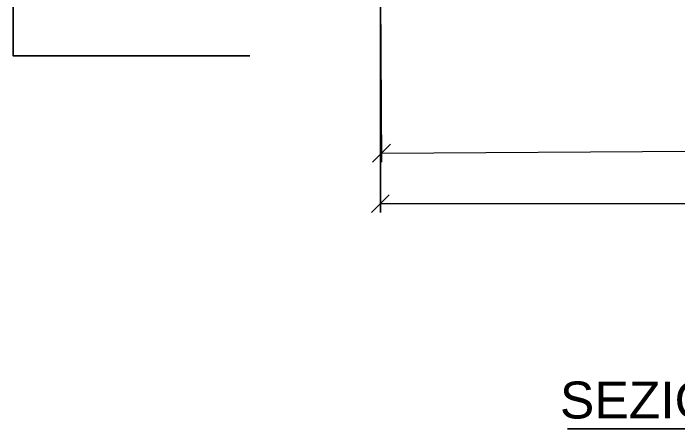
# Model space of a CAD drawing. Header units: inches. Extents: x 78.7 to 90.4, y 46.3 to 56.4.
# Drawn here: x 78.725 to 80.958, y 52.461 to 53.855 of the extents above; entities that cross this region are included whole.
import ezdxf

# ---------------------------------------------------------------- set-up
doc = ezdxf.new("R2010")
doc.units = ezdxf.units.IN
doc.header["$MEASUREMENT"] = 0
doc.layers.add('G-ANNO-DIM', color=255, linetype='Continuous', lineweight=13)
doc.styles.add('E-ROMANS', font='romans.shx', dxfattribs={"width": 0.8})
doc.styles.add('underline', font='arial.ttf')
doc.dimstyles.new('E-0050_TICK_12', dxfattribs={"dimscale": 0.001, "dimtxt": 60, "dimasz": 60, "dimexe": 30, "dimexo": 20, "dimgap": 30, "dimtad": 0, "dimzin": 0, "dimdsep": 46, "dimtxsty": 'E-ROMANS', "dimblk": 'OBLIQUE', "dimcen": 30, "dimclrd": 256, "dimclre": 256, "dimclrt": 256, "dimadec": 0, "dimazin": 0, "dimtfac": 1, "dimtmove": 1, "dimatfit": 3, "dimldrblk": 'OPEN90', "dimfxl": 1, "dimtfill": 1, "dimtolj": 1, "dimtzin": 0, "dimlwd": -1, "dimarcsym": 0})

# ---------------------------------------------------------------- blocks, each defined once
blk = doc.blocks.new('_Oblique')
at = {"color": 0, "linetype": 'ByBlock', "lineweight": -2}
blk.add_line((-0.5, -0.5), (0.5, 0.5), dxfattribs=at)
blk = doc.blocks.new('*D31')
at = {"layer": 'Defpoints', "color": 0, "transparency": 16777216}
for p in [(79.9567, 53.961), (82.9067, 53.981), (79.9606, 53.386)]:
    blk.add_point(p, dxfattribs=at)
at = {"layer": 'G-ANNO-DIM', "lineweight": -2, "transparency": 16777216}
for p, q in [((82.9069, 53.961), (82.9108, 53.376)), ((79.9568, 53.941), (79.9608, 53.356))]:
    blk.add_line(p, q, dxfattribs=at)
at = {"layer": 'G-ANNO-DIM', "transparency": 16777216}
for p, q in [((82.9106, 53.406), (81.5388, 53.3967)), ((79.9606, 53.386), (81.3325, 53.3953))]:
    blk.add_line(p, q, dxfattribs=at)
at = {"layer": 'G-ANNO-DIM', "transparency": 16777216, "xscale": 0.06, "yscale": 0.06, "zscale": 0.06}
for p, rotation in [((82.9106, 53.406), 0.3884342779692496), ((79.9606, 53.386), 180.3884342779693)]:
    blk.add_blockref('_Oblique', p, dxfattribs=dict(at, rotation=rotation))
at = {"layer": 'G-ANNO-DIM', "transparency": 16777216, "insert": (81.4356, 53.396), "char_height": 0.06, "attachment_point": 5, "rotation": 0.3884, "style": 'E-ROMANS', "bg_fill": 3, "box_fill_scale": 1.25, "bg_fill_color": 256, "bg_fill_true_color": 13158600, "bg_fill_transparency": 0}
blk.add_mtext('\\A1;2.95', dxfattribs=at)
blk = doc.blocks.new('_Open90')
at = {"color": 0, "linetype": 'ByBlock', "lineweight": -2}
for p, q in [((-0.5, 0.5), (0, 0)), ((0, 0), (-1, 0)), ((0, 0), (-0.5, -0.5))]:
    blk.add_line(p, q, dxfattribs=at)
blk = doc.blocks.new('*D32')
at = {"layer": 'Defpoints', "color": 0, "transparency": 16777216}
for p in [(79.9567, 53.961), (88.9567, 53.9609), (88.9567, 53.2165)]:
    blk.add_point(p, dxfattribs=at)
at = {"layer": 'G-ANNO-DIM', "lineweight": -2, "transparency": 16777216}
for p, q in [((79.9567, 53.941), (79.9567, 53.1865)), ((88.9567, 53.9409), (88.9567, 53.1865))]:
    blk.add_line(p, q, dxfattribs=at)
at = {"layer": 'G-ANNO-DIM', "transparency": 16777216}
for p, q in [((79.9567, 53.2165), (84.3536, 53.2165)), ((88.9567, 53.2165), (84.5598, 53.2165))]:
    blk.add_line(p, q, dxfattribs=at)
at = {"layer": 'G-ANNO-DIM', "transparency": 16777216, "xscale": 0.06, "yscale": 0.06, "zscale": 0.06, "rotation": 180}
blk.add_blockref('_Oblique', (79.9567, 53.2165), dxfattribs=at)
at = {"layer": 'G-ANNO-DIM', "transparency": 16777216, "xscale": 0.06, "yscale": 0.06, "zscale": 0.06}
blk.add_blockref('_Oblique', (88.9567, 53.2165), dxfattribs=at)
at = {"layer": 'G-ANNO-DIM', "transparency": 16777216, "insert": (84.4567, 53.2165), "char_height": 0.06, "attachment_point": 5, "style": 'E-ROMANS', "bg_fill": 3, "box_fill_scale": 1.25, "bg_fill_color": 256, "bg_fill_true_color": 13158600, "bg_fill_transparency": 0}
blk.add_mtext('\\A1;9.00', dxfattribs=at)

msp = doc.modelspace()

# ---------------------------------------------------------------- linework, layer by layer
msp.add_line((80.5846, 52.461), (81.6441, 52.461))
at = {"color": 130}
msp.add_lwpolyline([(79.5189, 53.7124), (78.7252, 53.7124), (78.7252, 54.1154)], dxfattribs=at)

# ---------------------------------------------------------------- texts
at = {"layer": 'G-ANNO-DIM', "style": 'underline'}
msp.add_text('SEZIONE B.B', height=0.124032, dxfattribs=at).set_placement((80.5592, 52.4953))

# ---------------------------------------------------------------- dimensions: what is measured, and where the dimension line sits
at = {"layer": 'G-ANNO-DIM'}
dim = msp.add_aligned_dim(p1=(82.9067, 53.981), p2=(79.9567, 53.961), distance=0.575, dimstyle='E-0050_TICK_12', dxfattribs=at)
dim.commit()
dim.dimension.update_dxf_attribs({"geometry": '*D31', "text_midpoint": (81.4356, 53.396)})

# ---------------------------------------------------------------- next in the draw order: dimensions: what is measured, and where the dimension line sits
dim = msp.add_linear_dim(base=(88.9567, 53.2165), p1=(79.9567, 53.961), p2=(88.9567, 53.9609), dimstyle='E-0050_TICK_12', dxfattribs=at)
dim.commit()
dim.dimension.update_dxf_attribs({"geometry": '*D32', "text_midpoint": (84.4567, 53.2165)})

doc.saveas('drawing.dxf')
